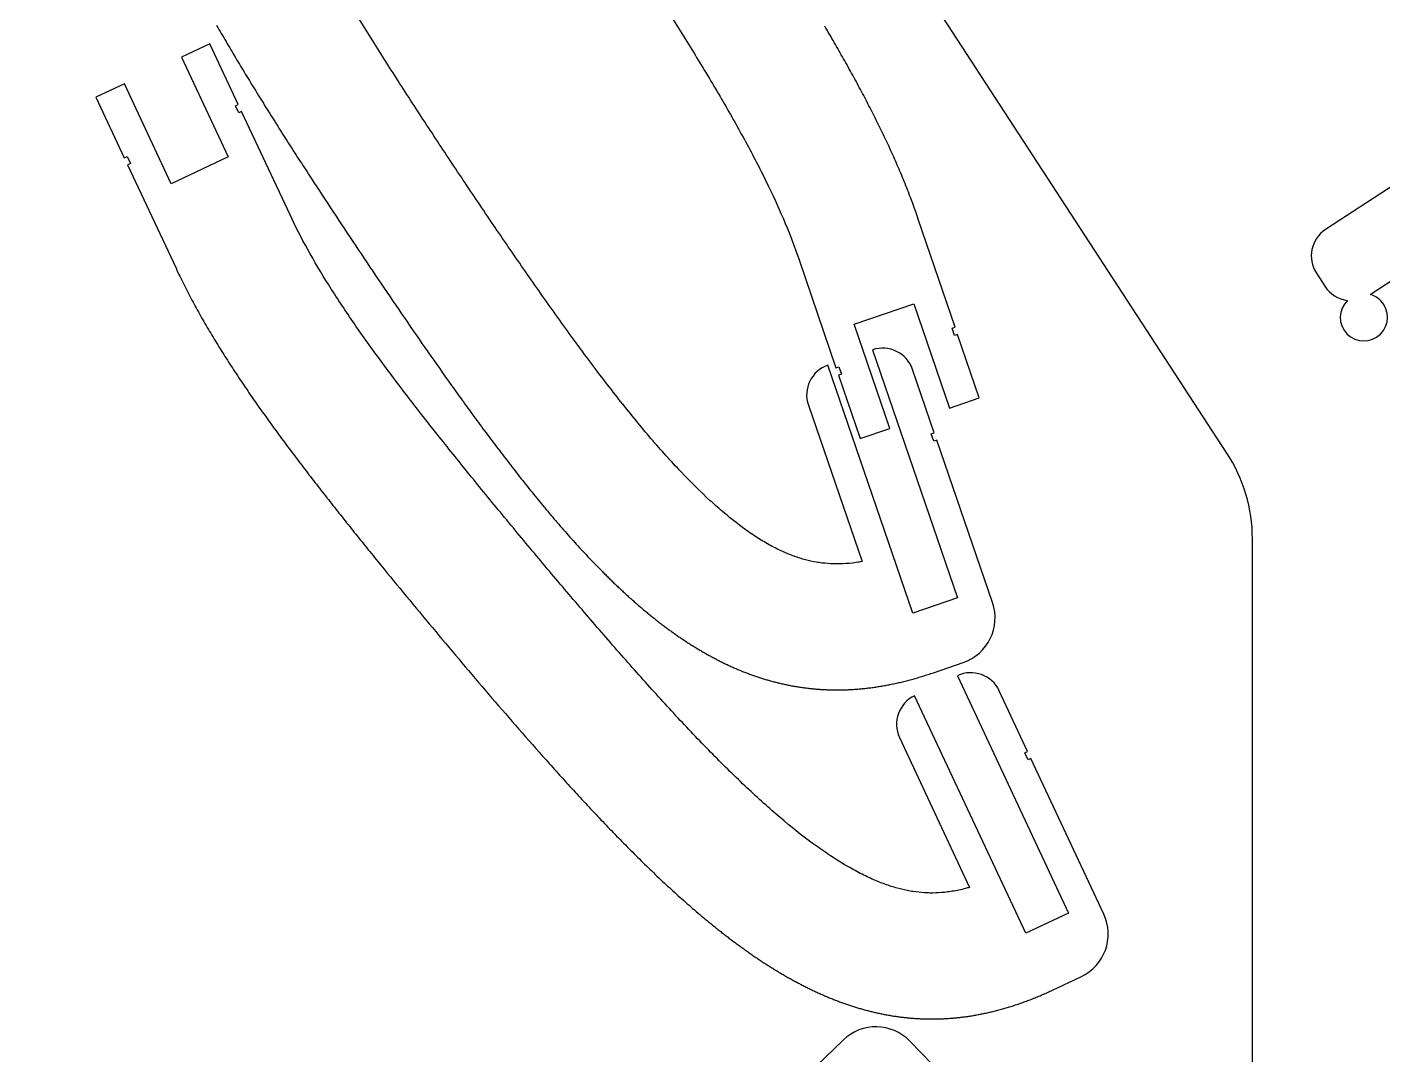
# Model space of a CAD drawing. Header units: millimetres. Extents: x 49 to 295, y -202 to 99.
# Drawn here: x 49 to 135.2, y -60.1 to 5.2 of the extents above; entities that cross this region are included whole.
import ezdxf

# ---------------------------------------------------------------- set-up
doc = ezdxf.new("R2010")
doc.units = ezdxf.units.MM
doc.header["$MEASUREMENT"] = 0
doc.layers.add('Layer 1', color=7, linetype='Continuous', lineweight=0)

msp = doc.modelspace()

# ---------------------------------------------------------------- linework, layer by layer
at = {"layer": 'Layer 1', "color": 18, "lineweight": 25, "true_color": 0x000000}
for points in [[(61.064, 5.339), (61.138, 5.209), (61.213, 5.08), (61.287, 4.95), (61.362, 4.82), (61.437, 4.69), (61.513, 4.561), (61.588, 4.431), (61.664, 4.301), (61.74, 4.171), (61.817, 4.041), (61.893, 3.911), (61.97, 3.781), (62.047, 3.651), (62.124, 3.521), (62.201, 3.391), (62.279, 3.261), (62.356, 3.131), (62.434, 3), (62.513, 2.87), (62.591, 2.74), (62.67, 2.609), (62.748, 2.479), (62.827, 2.348), (62.907, 2.218), (62.986, 2.087), (63.065, 1.957), (63.145, 1.826), (63.225, 1.695), (63.305, 1.564), (63.386, 1.434), (63.466, 1.303), (63.547, 1.172), (63.627, 1.041), (63.709, 0.91), (63.79, 0.779), (63.871, 0.648), (63.953, 0.516), (64.034, 0.385), (64.116, 0.254), (64.198, 0.122), (64.28, -0.009), (64.363, -0.141), (64.445, -0.272), (64.528, -0.404), (64.611, -0.535), (64.694, -0.667), (64.777, -0.799), (64.86, -0.931), (64.944, -1.063), (65.027, -1.195), (65.111, -1.327), (65.195, -1.459), (65.279, -1.591), (65.363, -1.723), (65.447, -1.855), (65.532, -1.988), (65.616, -2.12), (65.701, -2.252), (65.786, -2.385), (65.871, -2.517), (65.956, -2.65), (66.041, -2.783), (66.127, -2.915), (66.212, -3.048), (66.298, -3.181), (66.383, -3.314), (66.469, -3.447), (66.555, -3.58), (66.641, -3.713), (66.728, -3.846), (66.814, -3.979), (66.901, -4.112), (67.074, -4.379), (67.248, -4.646), (67.422, -4.912), (67.596, -5.18), (67.771, -5.447), (67.947, -5.715), (68.123, -5.982), (68.299, -6.25), (68.476, -6.518), (68.653, -6.787), (68.83, -7.055), (69.008, -7.324), (69.186, -7.593), (69.365, -7.861), (69.544, -8.13), (69.723, -8.399), (69.902, -8.669), (70.082, -8.938), (70.262, -9.207), (70.443, -9.477), (70.624, -9.746), (70.805, -10.016), (70.986, -10.286), (71.168, -10.555), (71.35, -10.825), (71.532, -11.095), (71.715, -11.365), (71.898, -11.634), (72.081, -11.904), (72.265, -12.174), (72.448, -12.443), (72.632, -12.713), (72.817, -12.982), (73.001, -13.251), (73.186, -13.52), (73.371, -13.789), (73.557, -14.058), (73.742, -14.327), (73.928, -14.595), (74.114, -14.864), (74.301, -15.132), (74.487, -15.399), (74.674, -15.667), (74.862, -15.934), (75.049, -16.201), (75.237, -16.468), (75.425, -16.734), (75.613, -17), (75.802, -17.265), (75.99, -17.53), (76.085, -17.663), (76.18, -17.795), (76.274, -17.927), (76.369, -18.059), (76.464, -18.191), (76.559, -18.323), (76.653, -18.455), (76.748, -18.586), (76.844, -18.718), (76.939, -18.849), (77.034, -18.98), (77.129, -19.111), (77.225, -19.242), (77.32, -19.373), (77.416, -19.503), (77.511, -19.634), (77.607, -19.764), (77.702, -19.894), (77.798, -20.024), (77.894, -20.154), (77.99, -20.283), (78.086, -20.413), (78.182, -20.542), (78.278, -20.671), (78.375, -20.8), (78.471, -20.929), (78.568, -21.057), (78.664, -21.186), (78.761, -21.314), (78.857, -21.442), (78.954, -21.569), (79.051, -21.697), (79.148, -21.824), (79.245, -21.951), (79.342, -22.078), (79.439, -22.205), (79.537, -22.331), (79.634, -22.458), (79.731, -22.584), (79.829, -22.709), (79.927, -22.835), (80.024, -22.96), (80.122, -23.085), (80.22, -23.21), (80.318, -23.335), (80.416, -23.459), (80.515, -23.583), (80.613, -23.707), (80.711, -23.83), (80.81, -23.953), (80.908, -24.076), (81.007, -24.199), (81.106, -24.321), (81.205, -24.444), (81.304, -24.565), (81.403, -24.687), (81.502, -24.808), (81.602, -24.929), (81.701, -25.05), (81.801, -25.17), (81.901, -25.29), (82, -25.409), (82.1, -25.529), (82.2, -25.648), (82.301, -25.766), (82.401, -25.885), (82.501, -26.003), (82.602, -26.12), (82.702, -26.238), (82.803, -26.355), (82.904, -26.471), (83.005, -26.587), (83.106, -26.703), (83.208, -26.819), (83.309, -26.934), (83.411, -27.049), (83.512, -27.163), (83.614, -27.277), (83.716, -27.39), (83.818, -27.504), (83.92, -27.616), (84.023, -27.729), (84.125, -27.841), (84.228, -27.952), (84.331, -28.063), (84.434, -28.174), (84.537, -28.284), (84.64, -28.394), (84.744, -28.503), (84.847, -28.612), (84.951, -28.721), (85.055, -28.829), (85.159, -28.936), (85.263, -29.043), (85.367, -29.15), (85.472, -29.256), (85.577, -29.361), (85.629, -29.414), (85.682, -29.467), (85.734, -29.519), (85.787, -29.571), (85.839, -29.623), (85.892, -29.675), (85.944, -29.727), (85.997, -29.779), (86.05, -29.831), (86.103, -29.882), (86.156, -29.934), (86.208, -29.985), (86.261, -30.036), (86.314, -30.087), (86.367, -30.138), (86.42, -30.189), (86.474, -30.239), (86.527, -30.29), (86.58, -30.34), (86.633, -30.39), (86.687, -30.44), (86.74, -30.49), (86.793, -30.54), (86.847, -30.59), (86.9, -30.639), (86.954, -30.689), (87.007, -30.738), (87.061, -30.787), (87.115, -30.836), (87.168, -30.885), (87.222, -30.934), (87.276, -30.982), (87.33, -31.03), (87.384, -31.079), (87.438, -31.127), (87.492, -31.175), (87.546, -31.223), (87.6, -31.27), (87.654, -31.318), (87.708, -31.365), (87.763, -31.413), (87.817, -31.46), (87.871, -31.507), (87.926, -31.553), (87.98, -31.6), (88.035, -31.647), (88.09, -31.693), (88.144, -31.739), (88.199, -31.785), (88.254, -31.831), (88.308, -31.877), (88.363, -31.922), (88.418, -31.968), (88.473, -32.013), (88.528, -32.058), (88.583, -32.103), (88.639, -32.148), (88.694, -32.192), (88.749, -32.237), (88.804, -32.281), (88.86, -32.325), (88.915, -32.369), (88.971, -32.413), (89.026, -32.457), (89.082, -32.5), (89.137, -32.544), (89.193, -32.587), (89.249, -32.63), (89.305, -32.673), (89.361, -32.715), (89.417, -32.758), (89.473, -32.8), (89.529, -32.842), (89.585, -32.884), (89.641, -32.926), (89.697, -32.968), (89.754, -33.009), (89.81, -33.05), (89.866, -33.092), (89.923, -33.132), (89.979, -33.173), (90.036, -33.214), (90.093, -33.254), (90.15, -33.294), (90.206, -33.335), (90.263, -33.374), (90.32, -33.414), (90.377, -33.454), (90.434, -33.493), (90.492, -33.532), (90.549, -33.571), (90.606, -33.61), (90.663, -33.648), (90.721, -33.687), (90.778, -33.725), (90.836, -33.763), (90.893, -33.801), (90.951, -33.838), (91.009, -33.876), (91.067, -33.913), (91.125, -33.95), (91.182, -33.987), (91.241, -34.024), (91.299, -34.06), (91.357, -34.097), (91.415, -34.133), (91.473, -34.169), (91.532, -34.204), (91.59, -34.24), (91.649, -34.275), (91.707, -34.31), (91.766, -34.345), (91.825, -34.38), (91.883, -34.415), (91.942, -34.449), (92.001, -34.483), (92.06, -34.517), (92.119, -34.551), (92.179, -34.584), (92.238, -34.617), (92.297, -34.65), (92.357, -34.683), (92.416, -34.716), (92.476, -34.748), (92.535, -34.781), (92.595, -34.813), (92.655, -34.845), (92.715, -34.876), (92.775, -34.908), (92.835, -34.939), (92.895, -34.97), (92.955, -35), (93.015, -35.031), (93.076, -35.061), (93.136, -35.091), (93.197, -35.121), (93.257, -35.151), (93.318, -35.18), (93.378, -35.21), (93.439, -35.239), (93.5, -35.267), (93.561, -35.296), (93.622, -35.324), (93.683, -35.352), (93.745, -35.38), (93.806, -35.408), (93.867, -35.435), (93.929, -35.462), (93.991, -35.489), (94.052, -35.516), (94.114, -35.543), (94.176, -35.569), (94.238, -35.595), (94.3, -35.621), (94.362, -35.646), (94.424, -35.672), (94.486, -35.697), (94.549, -35.721), (94.611, -35.746), (94.674, -35.77), (94.736, -35.795), (94.799, -35.818), (94.862, -35.842), (94.925, -35.865), (94.988, -35.889), (95.051, -35.912), (95.114, -35.934), (95.177, -35.957), (95.241, -35.979), (95.304, -36.001), (95.368, -36.022), (95.431, -36.044), (95.495, -36.065), (95.559, -36.086), (95.623, -36.107), (95.687, -36.127), (95.751, -36.147), (95.815, -36.167), (95.879, -36.187), (95.944, -36.206), (96.008, -36.225), (96.073, -36.244), (96.138, -36.263), (96.202, -36.281), (96.267, -36.299), (96.332, -36.317), (96.397, -36.335), (96.462, -36.352), (96.528, -36.369), (96.593, -36.386), (96.659, -36.402), (96.724, -36.418), (96.79, -36.434), (96.856, -36.45), (96.922, -36.466), (96.988, -36.481), (97.054, -36.496), (97.12, -36.51), (97.186, -36.525), (97.253, -36.539), (97.319, -36.552), (97.386, -36.566), (97.453, -36.579), (97.519, -36.592), (97.586, -36.605), (97.653, -36.617), (97.721, -36.629), (97.788, -36.641), (97.855, -36.653), (97.923, -36.664), (97.99, -36.675), (98.058, -36.686), (98.126, -36.696), (98.194, -36.706), (98.262, -36.716), (98.33, -36.726), (98.398, -36.735), (98.467, -36.744), (98.535, -36.752), (98.604, -36.761), (98.672, -36.769), (98.741, -36.777), (98.81, -36.784), (98.879, -36.791), (98.948, -36.798), (99.018, -36.805), (99.087, -36.811), (99.157, -36.817), (99.226, -36.823), (99.296, -36.828), (99.366, -36.833), (99.436, -36.838), (99.506, -36.843), (99.576, -36.847), (99.647, -36.851), (99.717, -36.854), (99.788, -36.857), (99.858, -36.86), (99.929, -36.863), (100, -36.865), (100.071, -36.867), (100.142, -36.869), (100.214, -36.87), (100.285, -36.871), (100.357, -36.872), (100.428, -36.872), (100.5, -36.873), (100.572, -36.872), (100.644, -36.872), (100.717, -36.871), (100.789, -36.87), (100.861, -36.868), (100.934, -36.866), (101.007, -36.864), (101.079, -36.862), (101.152, -36.859), (101.225, -36.856), (101.299, -36.852), (101.372, -36.848), (101.446, -36.844), (101.519, -36.84), (101.593, -36.835), (101.667, -36.83), (101.741, -36.824), (101.815, -36.818), (101.889, -36.812), (101.964, -36.806), (102.038, -36.799), (102.113, -36.792), (102.188, -36.784), (102.263, -36.776), (102.338, -36.768), (102.413, -36.759), (102.488, -36.751), (102.564, -36.741), (102.64, -36.732), (102.715, -36.722), (102.791, -36.711), (102.867, -36.701), (102.944, -36.69), (103.02, -36.678), (103.096, -36.667), (103.173, -36.654), (103.25, -36.642), (103.327, -36.629), (103.404, -36.616), (103.481, -36.603), (103.558, -36.589), (103.636, -36.574), (103.714, -36.56), (103.791, -36.545), (103.869, -36.53), (103.947, -36.514), (104.026, -36.498), (104.104, -36.481), (104.182, -36.465), (104.261, -36.447), (104.34, -36.43), (104.419, -36.412), (104.498, -36.394), (104.577, -36.375), (104.657, -36.356), (104.736, -36.337), (104.816, -36.317), (104.896, -36.297), (104.976, -36.276), (105.056, -36.255), (105.137, -36.234), (105.217, -36.212), (105.298, -36.19), (105.379, -36.168), (105.459, -36.145), (105.541, -36.121), (105.622, -36.098), (105.703, -36.074), (105.785, -36.049), (105.867, -36.025), (105.949, -35.999), (106.031, -35.974), (106.113, -35.948), (106.195, -35.921), (106.278, -35.895), (106.361, -35.867), (106.444, -35.84), (106.527, -35.812), (106.61, -35.783)], [(105.651, -6.969), (105.605, -6.835), (105.559, -6.702), (105.512, -6.569), (105.465, -6.436), (105.418, -6.303), (105.37, -6.171), (105.321, -6.038), (105.272, -5.906), (105.223, -5.773), (105.173, -5.641), (105.123, -5.509), (105.072, -5.377), (105.021, -5.245), (104.969, -5.114), (104.917, -4.982), (104.865, -4.85), (104.812, -4.719), (104.758, -4.587), (104.705, -4.456), (104.65, -4.325), (104.596, -4.194), (104.541, -4.063), (104.486, -3.932), (104.43, -3.801), (104.374, -3.67), (104.317, -3.54), (104.26, -3.409), (104.203, -3.278), (104.145, -3.148), (104.087, -3.017), (104.028, -2.887), (103.97, -2.757), (103.91, -2.626), (103.851, -2.496), (103.791, -2.366), (103.73, -2.236), (103.67, -2.106), (103.609, -1.976), (103.547, -1.846), (103.485, -1.716), (103.423, -1.586), (103.361, -1.456), (103.298, -1.326), (103.235, -1.197), (103.171, -1.067), (103.107, -0.937), (103.043, -0.807), (102.979, -0.678), (102.914, -0.548), (102.849, -0.418), (102.783, -0.289), (102.718, -0.159), (102.651, -0.03), (102.585, 0.1), (102.518, 0.229), (102.451, 0.359), (102.384, 0.488), (102.316, 0.618), (102.248, 0.748), (102.18, 0.877), (102.112, 1.007), (102.043, 1.136), (101.974, 1.266), (101.904, 1.395), (101.835, 1.525), (101.765, 1.654), (101.694, 1.784), (101.624, 1.913), (101.553, 2.043), (101.482, 2.172), (101.411, 2.302), (101.339, 2.432), (101.267, 2.561), (101.195, 2.691), (101.123, 2.821), (101.05, 2.95), (100.977, 3.08), (100.904, 3.21), (100.831, 3.339), (100.757, 3.469), (100.683, 3.599), (100.609, 3.729), (100.535, 3.859), (100.46, 3.989), (100.385, 4.118), (100.31, 4.248), (100.235, 4.378), (100.159, 4.508), (100.084, 4.639), (100.008, 4.769), (99.932, 4.899), (99.855, 5.029), (99.779, 5.159), (99.702, 5.289)], [(65.728, -6.705), (62.654, -0.139), (62.473, -0.224), (62.261, 0.229), (62.442, 0.314), (60.64, 4.163), (58.829, 3.315), (61.797, -3.025), (58.174, -4.721), (55.206, 1.619), (53.395, 0.771), (55.197, -3.078), (55.378, -2.993), (55.59, -3.446), (55.409, -3.531), (58.483, -10.097)], [(98.078, -9.548), (100.416, -16.411), (100.605, -16.347), (100.766, -16.82), (100.577, -16.884), (101.947, -20.907), (103.84, -20.263), (101.583, -13.636), (105.37, -12.347), (107.627, -18.973), (109.52, -18.328), (108.149, -14.305), (107.96, -14.369), (107.799, -13.896), (107.988, -13.832), (105.651, -6.969)], [(58.483, -10.097), (58.543, -10.224), (58.603, -10.352), (58.664, -10.479), (58.725, -10.606), (58.787, -10.733), (58.849, -10.859), (58.912, -10.986), (58.975, -11.112), (59.039, -11.238), (59.103, -11.364), (59.167, -11.49), (59.232, -11.616), (59.297, -11.741), (59.363, -11.867), (59.429, -11.992), (59.496, -12.117), (59.563, -12.242), (59.63, -12.366), (59.698, -12.491), (59.766, -12.616), (59.835, -12.74), (59.903, -12.864), (59.973, -12.988), (60.043, -13.112), (60.113, -13.236), (60.183, -13.36), (60.254, -13.483), (60.325, -13.607), (60.397, -13.73), (60.469, -13.854), (60.542, -13.977), (60.614, -14.1), (60.687, -14.223), (60.761, -14.346), (60.835, -14.469), (60.909, -14.591), (60.984, -14.714), (61.059, -14.837), (61.134, -14.959), (61.209, -15.082), (61.285, -15.204), (61.362, -15.326), (61.438, -15.448), (61.515, -15.57), (61.593, -15.692), (61.67, -15.814), (61.748, -15.936), (61.826, -16.058), (61.905, -16.18), (61.984, -16.302), (62.063, -16.423), (62.143, -16.545), (62.223, -16.666), (62.303, -16.788), (62.383, -16.909), (62.464, -17.031), (62.545, -17.152), (62.627, -17.274), (62.708, -17.395), (62.79, -17.516), (62.873, -17.637), (62.955, -17.759), (63.038, -17.88), (63.121, -18.001), (63.205, -18.122), (63.288, -18.243), (63.372, -18.364), (63.457, -18.485), (63.541, -18.606), (63.626, -18.727), (63.711, -18.848), (63.796, -18.969), (63.882, -19.09), (63.968, -19.211), (64.054, -19.332), (64.14, -19.453), (64.227, -19.574), (64.314, -19.695), (64.401, -19.816), (64.488, -19.937), (64.576, -20.058), (64.664, -20.179), (64.752, -20.3), (64.84, -20.421), (64.929, -20.542), (65.018, -20.663), (65.107, -20.784), (65.196, -20.905), (65.285, -21.026), (65.375, -21.147), (65.465, -21.268), (65.555, -21.389), (65.646, -21.51), (65.736, -21.631), (65.827, -21.752), (65.918, -21.873), (66.01, -21.994), (66.101, -22.116), (66.193, -22.237), (66.285, -22.358), (66.377, -22.479), (66.469, -22.6), (66.561, -22.722), (66.654, -22.843), (66.747, -22.964), (66.84, -23.086), (66.933, -23.207), (67.027, -23.328), (67.121, -23.45), (67.214, -23.571), (67.308, -23.693), (67.403, -23.814), (67.497, -23.936), (67.592, -24.058), (67.686, -24.179), (67.781, -24.301), (67.877, -24.423), (67.972, -24.545), (68.067, -24.666), (68.163, -24.788), (68.259, -24.91), (68.355, -25.032), (68.451, -25.154), (68.547, -25.276), (68.644, -25.398), (68.74, -25.52), (68.837, -25.642), (68.934, -25.764), (69.031, -25.886), (69.128, -26.009), (69.226, -26.131), (69.323, -26.253), (69.421, -26.376), (69.519, -26.498), (69.617, -26.621), (69.715, -26.743), (69.813, -26.866), (69.911, -26.988), (70.01, -27.111), (70.109, -27.233), (70.207, -27.356), (70.306, -27.479), (70.406, -27.602), (70.505, -27.725), (70.604, -27.847), (70.704, -27.97), (70.803, -28.093), (70.903, -28.216), (71.003, -28.339), (71.103, -28.463), (71.203, -28.586), (71.303, -28.709), (71.504, -28.955), (71.705, -29.202), (71.907, -29.449), (72.109, -29.696), (72.312, -29.943), (72.515, -30.19), (72.719, -30.437), (72.923, -30.685), (73.127, -30.933), (73.332, -31.18), (73.537, -31.428), (73.743, -31.676), (73.948, -31.924), (74.155, -32.173), (74.361, -32.421), (74.568, -32.669), (74.776, -32.918), (74.983, -33.166), (75.191, -33.415), (75.4, -33.663), (75.608, -33.912), (75.817, -34.161), (76.027, -34.409), (76.236, -34.658), (76.446, -34.907), (76.656, -35.155), (76.867, -35.404), (77.078, -35.652), (77.289, -35.901), (77.5, -36.149), (77.711, -36.398), (77.923, -36.646), (78.135, -36.894), (78.348, -37.142), (78.56, -37.39), (78.773, -37.637), (78.986, -37.885), (79.2, -38.132), (79.413, -38.379), (79.627, -38.626), (79.841, -38.872), (80.055, -39.119), (80.27, -39.364), (80.485, -39.61), (80.7, -39.855), (80.915, -40.1), (81.13, -40.345), (81.346, -40.589), (81.562, -40.833), (81.778, -41.076), (81.886, -41.198), (81.994, -41.319), (82.103, -41.44), (82.211, -41.562), (82.319, -41.683), (82.428, -41.803), (82.536, -41.924), (82.645, -42.045), (82.753, -42.165), (82.862, -42.286), (82.971, -42.406), (83.079, -42.526), (83.188, -42.646), (83.297, -42.766), (83.406, -42.885), (83.515, -43.005), (83.624, -43.124), (83.733, -43.243), (83.842, -43.362), (83.952, -43.481), (84.061, -43.599), (84.17, -43.718), (84.28, -43.836), (84.389, -43.954), (84.499, -44.072), (84.608, -44.189), (84.718, -44.307), (84.828, -44.424), (84.937, -44.541), (85.047, -44.658), (85.157, -44.775), (85.267, -44.891), (85.377, -45.007), (85.487, -45.123), (85.597, -45.239), (85.708, -45.355), (85.818, -45.47), (85.928, -45.585), (86.039, -45.7), (86.149, -45.814), (86.26, -45.929), (86.37, -46.043), (86.481, -46.157), (86.592, -46.27), (86.702, -46.384), (86.813, -46.497), (86.924, -46.61), (87.035, -46.722), (87.146, -46.834), (87.258, -46.946), (87.369, -47.058), (87.48, -47.169), (87.591, -47.28), (87.703, -47.391), (87.814, -47.502), (87.926, -47.612), (88.038, -47.722), (88.149, -47.831), (88.261, -47.941), (88.373, -48.05), (88.485, -48.158), (88.597, -48.266), (88.709, -48.374), (88.822, -48.482), (88.934, -48.589), (89.046, -48.696), (89.159, -48.803), (89.271, -48.909), (89.384, -49.015), (89.497, -49.12), (89.609, -49.225), (89.722, -49.33), (89.835, -49.434), (89.948, -49.538), (90.062, -49.642), (90.175, -49.745), (90.288, -49.848), (90.402, -49.95), (90.515, -50.052), (90.629, -50.154), (90.743, -50.255), (90.856, -50.356), (90.97, -50.456), (91.084, -50.556), (91.198, -50.655), (91.313, -50.754), (91.427, -50.853), (91.541, -50.951), (91.656, -51.049), (91.771, -51.146), (91.885, -51.242), (92, -51.339), (92.115, -51.434), (92.23, -51.53), (92.345, -51.625), (92.461, -51.719), (92.576, -51.813), (92.634, -51.859), (92.692, -51.906), (92.75, -51.952), (92.807, -51.999), (92.865, -52.045), (92.923, -52.091), (92.981, -52.137), (93.039, -52.183), (93.097, -52.229), (93.155, -52.274), (93.213, -52.32), (93.271, -52.365), (93.329, -52.41), (93.387, -52.455), (93.446, -52.5), (93.504, -52.545), (93.562, -52.589), (93.62, -52.634), (93.679, -52.678), (93.737, -52.722), (93.795, -52.766), (93.854, -52.81), (93.912, -52.854), (93.97, -52.898), (94.029, -52.941), (94.087, -52.985), (94.146, -53.028), (94.205, -53.071), (94.263, -53.114), (94.322, -53.157), (94.381, -53.199), (94.439, -53.242), (94.498, -53.284), (94.557, -53.326), (94.616, -53.369), (94.675, -53.41), (94.733, -53.452), (94.792, -53.494), (94.851, -53.535), (94.91, -53.577), (94.969, -53.618), (95.028, -53.659), (95.088, -53.7), (95.147, -53.74), (95.206, -53.781), (95.265, -53.821), (95.324, -53.862), (95.384, -53.902), (95.443, -53.942), (95.502, -53.981), (95.562, -54.021), (95.621, -54.06), (95.681, -54.1), (95.74, -54.139), (95.8, -54.178), (95.859, -54.216), (95.919, -54.255), (95.979, -54.294), (96.038, -54.332), (96.098, -54.37), (96.158, -54.408), (96.218, -54.446), (96.277, -54.483), (96.337, -54.521), (96.397, -54.558), (96.457, -54.595), (96.517, -54.632), (96.577, -54.669), (96.637, -54.706), (96.698, -54.742), (96.758, -54.778), (96.818, -54.814), (96.878, -54.85), (96.939, -54.886), (96.999, -54.921), (97.059, -54.957), (97.12, -54.992), (97.18, -55.027), (97.241, -55.062), (97.301, -55.096), (97.362, -55.131), (97.423, -55.165), (97.483, -55.199), (97.544, -55.233), (97.605, -55.267), (97.666, -55.301), (97.727, -55.334), (97.787, -55.367), (97.848, -55.4), (97.909, -55.433), (97.971, -55.465), (98.032, -55.498), (98.093, -55.53), (98.154, -55.562), (98.215, -55.594), (98.276, -55.626), (98.338, -55.657), (98.399, -55.688), (98.461, -55.719), (98.522, -55.75), (98.584, -55.781), (98.645, -55.811), (98.707, -55.842), (98.769, -55.872), (98.83, -55.902), (98.892, -55.931), (98.954, -55.961), (99.016, -55.99), (99.078, -56.019), (99.14, -56.048), (99.202, -56.076), (99.264, -56.105), (99.326, -56.133), (99.388, -56.161), (99.45, -56.189), (99.512, -56.217), (99.575, -56.244), (99.637, -56.271), (99.7, -56.298), (99.762, -56.325), (99.825, -56.351), (99.887, -56.378), (99.95, -56.404), (100.013, -56.43), (100.075, -56.455), (100.138, -56.481), (100.201, -56.506), (100.264, -56.531), (100.327, -56.556), (100.39, -56.58), (100.453, -56.605), (100.516, -56.629), (100.579, -56.653), (100.642, -56.677), (100.706, -56.7), (100.769, -56.723), (100.833, -56.746), (100.896, -56.769), (100.96, -56.792), (101.023, -56.814), (101.087, -56.836), (101.15, -56.858), (101.214, -56.879), (101.278, -56.901), (101.342, -56.922), (101.406, -56.943), (101.47, -56.964), (101.534, -56.984), (101.598, -57.004), (101.662, -57.024), (101.726, -57.044), (101.791, -57.063), (101.855, -57.083), (101.919, -57.102), (101.984, -57.12), (102.048, -57.139), (102.113, -57.157), (102.178, -57.175), (102.242, -57.193), (102.307, -57.21), (102.372, -57.228), (102.437, -57.245), (102.502, -57.262), (102.567, -57.278), (102.632, -57.294), (102.697, -57.31), (102.763, -57.326), (102.828, -57.342), (102.893, -57.357), (102.959, -57.372), (103.024, -57.387), (103.09, -57.401), (103.155, -57.415), (103.221, -57.429), (103.287, -57.443), (103.353, -57.456), (103.419, -57.47), (103.485, -57.483), (103.551, -57.495), (103.617, -57.508), (103.683, -57.52), (103.749, -57.532), (103.815, -57.543), (103.882, -57.554), (103.948, -57.565), (104.015, -57.576), (104.081, -57.587), (104.148, -57.597), (104.215, -57.607), (104.282, -57.617), (104.349, -57.626), (104.415, -57.635), (104.482, -57.644), (104.55, -57.653), (104.617, -57.661), (104.684, -57.669), (104.751, -57.677), (104.819, -57.684), (104.886, -57.691), (104.954, -57.698), (105.021, -57.705), (105.089, -57.711), (105.157, -57.717), (105.225, -57.723), (105.293, -57.728), (105.361, -57.733), (105.429, -57.738), (105.497, -57.743), (105.565, -57.747), (105.633, -57.751), (105.702, -57.755), (105.77, -57.758), (105.839, -57.761), (105.907, -57.764), (105.976, -57.766), (106.045, -57.768), (106.114, -57.77), (106.183, -57.772), (106.252, -57.773), (106.321, -57.774), (106.39, -57.775), (106.459, -57.775), (106.529, -57.775), (106.598, -57.775), (106.668, -57.775), (106.737, -57.774), (106.807, -57.772), (106.877, -57.771), (106.946, -57.769), (107.016, -57.767), (107.086, -57.765), (107.156, -57.762), (107.227, -57.759), (107.297, -57.755), (107.367, -57.752), (107.438, -57.748), (107.508, -57.743), (107.579, -57.739), (107.65, -57.734), (107.72, -57.728), (107.791, -57.723), (107.862, -57.717), (107.933, -57.711), (108.004, -57.704), (108.076, -57.697), (108.147, -57.69), (108.218, -57.682), (108.29, -57.674), (108.362, -57.666), (108.433, -57.657), (108.505, -57.648), (108.577, -57.639), (108.649, -57.63), (108.721, -57.62), (108.793, -57.609), (108.865, -57.599), (108.938, -57.588), (109.01, -57.576), (109.083, -57.565), (109.155, -57.553), (109.228, -57.54), (109.301, -57.528), (109.374, -57.515), (109.447, -57.501), (109.52, -57.487), (109.593, -57.473), (109.666, -57.459), (109.74, -57.444), (109.813, -57.429), (109.887, -57.413), (109.96, -57.398), (110.034, -57.381), (110.108, -57.365), (110.182, -57.348), (110.256, -57.331), (110.33, -57.313), (110.405, -57.295), (110.479, -57.277), (110.554, -57.258), (110.628, -57.239), (110.703, -57.219), (110.778, -57.199), (110.853, -57.179), (110.928, -57.159), (111.003, -57.138), (111.078, -57.116), (111.153, -57.095), (111.229, -57.072), (111.304, -57.05), (111.38, -57.027), (111.455, -57.004), (111.531, -56.98), (111.607, -56.956), (111.683, -56.932), (111.759, -56.907), (111.836, -56.882), (111.912, -56.857), (111.989, -56.831), (112.065, -56.805), (112.142, -56.778), (112.219, -56.751), (112.296, -56.723), (112.373, -56.696), (112.45, -56.667), (112.527, -56.639), (112.605, -56.61), (112.682, -56.58), (112.76, -56.55), (112.837, -56.52), (112.915, -56.49), (112.993, -56.459), (113.071, -56.427), (113.149, -56.395), (113.228, -56.363), (113.306, -56.331), (113.385, -56.298), (113.463, -56.264), (113.542, -56.23), (113.621, -56.196), (113.7, -56.162), (113.779, -56.126), (113.858, -56.091), (113.937, -56.055), (114.017, -56.019), (114.096, -55.982), (114.176, -55.945)]]:
    msp.add_lwpolyline(points, dxfattribs=at)
for points, knots in [([(224.59, 30.939), (224.59, 30.939), (210.181, 8.818), (210.181, 8.818), (209.258, 7.401), (207.682, 6.547), (205.991, 6.547), (205.991, 6.547), (138.128, 6.547), (138.128, 6.547), (136.438, 6.547), (134.862, 7.401), (133.939, 8.818), (133.939, 8.818), (119.529, 30.939), (119.529, 30.939), (119.529, 30.939), (93.937, 73.694), (93.937, 73.694), (91.819, 77.232), (92.09, 81.708), (94.62, 84.964), (97.33, 88.454), (96.698, 93.479), (93.209, 96.19), (90.516, 98.281), (86.792, 98.436), (83.935, 96.575), (83.935, 96.575), (81.708, 95.124), (81.708, 95.124), (80.632, 94.423), (79.432, 93.936), (78.172, 93.69), (74.29, 96.187), (69.597, 97.097), (65.063, 96.232), (65.063, 96.232), (61.711, 94.049), (61.711, 94.049), (59.088, 90.251), (58.024, 85.591), (58.739, 81.031), (58.004, 79.978), (57.073, 79.077), (55.997, 78.376), (55.997, 78.376), (53.77, 76.925), (53.77, 76.925), (50.068, 74.514), (49.022, 69.558), (51.434, 65.856), (53.295, 62.998), (56.763, 61.635), (60.072, 62.46), (64.073, 63.457), (68.276, 61.896), (70.656, 58.529), (70.656, 58.529), (99.42, 17.839), (99.42, 17.839), (99.42, 17.839), (125.262, -21.833), (125.262, -21.833), (126.32, -23.457), (126.883, -25.353), (126.883, -27.291), (126.883, -27.291), (126.883, -75.615), (126.883, -75.615), (126.883, -77.553), (126.32, -79.449), (125.262, -81.073), (125.262, -81.073), (99.42, -120.746), (99.42, -120.746), (99.42, -120.746), (70.656, -161.435), (70.656, -161.435), (68.276, -164.803), (64.073, -166.363), (60.072, -165.366), (55.785, -164.298), (51.443, -166.907), (50.374, -171.194), (49.55, -174.503), (50.913, -177.971), (53.77, -179.832), (53.77, -179.832), (55.997, -181.282), (55.997, -181.282), (57.073, -181.983), (58.004, -182.885), (58.739, -183.937), (58.024, -188.497), (59.088, -193.158), (61.711, -196.956), (61.711, -196.956), (65.063, -199.139), (65.063, -199.139), (69.597, -200.003), (74.29, -199.093), (78.172, -196.596), (79.432, -196.843), (80.632, -197.33), (81.708, -198.031), (81.708, -198.031), (83.935, -199.481), (83.935, -199.481), (87.637, -201.893), (92.593, -200.846), (95.005, -197.144), (96.866, -194.287), (96.711, -190.564), (94.62, -187.871), (92.09, -184.614), (91.819, -180.139), (93.937, -176.601), (93.937, -176.601), (119.529, -133.845), (119.529, -133.845), (119.529, -133.845), (133.939, -111.724), (133.939, -111.724), (134.862, -110.308), (136.438, -109.453), (138.128, -109.453), (138.128, -109.453), (205.991, -109.453), (205.991, -109.453), (207.682, -109.453), (209.258, -110.308), (210.181, -111.724), (210.181, -111.724), (224.59, -133.845), (224.59, -133.845), (224.59, -133.845), (250.182, -176.601), (250.182, -176.601), (252.3, -180.139), (252.029, -184.614), (249.5, -187.871), (246.79, -191.36), (247.421, -196.386), (250.911, -199.096), (253.604, -201.188), (257.327, -201.342), (260.184, -199.481), (260.184, -199.481), (262.411, -198.031), (262.411, -198.031), (263.487, -197.33), (264.688, -196.843), (265.948, -196.596), (269.83, -199.093), (274.523, -200.003), (279.057, -199.139), (279.057, -199.139), (282.408, -196.956), (282.408, -196.956), (285.032, -193.158), (286.096, -188.497), (285.381, -183.937), (286.116, -182.885), (287.047, -181.983), (288.122, -181.282), (288.122, -181.282), (290.349, -179.832), (290.349, -179.832), (294.051, -177.42), (295.097, -172.464), (292.686, -168.762), (290.825, -165.905), (287.357, -164.541), (284.048, -165.366), (280.047, -166.363), (275.844, -164.803), (273.464, -161.435), (273.464, -161.435), (244.7, -120.746), (244.7, -120.746), (244.7, -120.746), (225.621, -91.457), (225.621, -91.457), (225.621, -91.457), (256.689, -71.22), (256.689, -71.22), (256.689, -71.22), (256.689, -32.229), (256.689, -32.229), (256.689, -31.891), (256.518, -31.576), (256.235, -31.391), (256.235, -31.391), (226.459, -11.995), (226.459, -11.995), (225.996, -11.694), (225.866, -11.074), (226.167, -10.612), (226.167, -10.612), (244.7, 17.839), (244.7, 17.839), (244.7, 17.839), (273.464, 58.529), (273.464, 58.529), (275.844, 61.896), (280.047, 63.457), (284.048, 62.46), (288.335, 61.391), (292.677, 64), (293.745, 68.287), (294.57, 71.596), (293.207, 75.064), (290.349, 76.925), (290.349, 76.925), (288.122, 78.376), (288.122, 78.376), (287.047, 79.077), (286.116, 79.978), (285.381, 81.031), (286.096, 85.591), (285.032, 90.251), (282.408, 94.049), (282.408, 94.049), (279.057, 96.232), (279.057, 96.232), (274.523, 97.097), (269.83, 96.187), (265.948, 93.69), (264.688, 93.936), (263.487, 94.423), (262.411, 95.124), (262.411, 95.124), (260.184, 96.575), (260.184, 96.575), (256.482, 98.986), (251.526, 97.94), (249.115, 94.238), (247.253, 91.38), (247.408, 87.657), (249.5, 84.964), (252.029, 81.708), (252.3, 77.232), (250.182, 73.694), (250.182, 73.694), (224.59, 30.939), (224.59, 30.939)], [0, 0, 0, 0, 1, 1, 1, 2, 2, 2, 3, 3, 3, 4, 4, 4, 5, 5, 5, 6, 6, 6, 7, 7, 7, 8, 8, 8, 9, 9, 9, 10, 10, 10, 11, 11, 11, 12, 12, 12, 13, 13, 13, 14, 14, 14, 15, 15, 15, 16, 16, 16, 17, 17, 17, 18, 18, 18, 19, 19, 19, 20, 20, 20, 21, 21, 21, 22, 22, 22, 23, 23, 23, 24, 24, 24, 25, 25, 25, 26, 26, 26, 27, 27, 27, 28, 28, 28, 29, 29, 29, 30, 30, 30, 31, 31, 31, 32, 32, 32, 33, 33, 33, 34, 34, 34, 35, 35, 35, 36, 36, 36, 37, 37, 37, 38, 38, 38, 39, 39, 39, 40, 40, 40, 41, 41, 41, 42, 42, 42, 43, 43, 43, 44, 44, 44, 45, 45, 45, 46, 46, 46, 47, 47, 47, 48, 48, 48, 49, 49, 49, 50, 50, 50, 51, 51, 51, 52, 52, 52, 53, 53, 53, 54, 54, 54, 55, 55, 55, 56, 56, 56, 57, 57, 57, 58, 58, 58, 59, 59, 59, 60, 60, 60, 61, 61, 61, 62, 62, 62, 63, 63, 63, 64, 64, 64, 65, 65, 65, 66, 66, 66, 67, 67, 67, 68, 68, 68, 69, 69, 69, 70, 70, 70, 71, 71, 71, 72, 72, 72, 73, 73, 73, 74, 74, 74, 75, 75, 75, 76, 76, 76, 77, 77, 77, 78, 78, 78, 79, 79, 79, 80, 80, 80, 81, 81, 81, 82, 82, 82, 82]), ([(59.824, 37.628), (59.875, 37.637), (59.924, 37.645), (59.974, 37.653), (60.127, 37.677), (60.277, 37.697), (60.422, 37.714), (60.712, 37.746), (60.986, 37.764), (61.248, 37.768), (61.379, 37.771), (61.507, 37.77), (61.633, 37.766), (61.885, 37.759), (62.127, 37.74), (62.365, 37.71), (62.484, 37.695), (62.602, 37.677), (62.72, 37.657), (62.954, 37.617), (63.187, 37.565), (63.421, 37.502), (63.538, 37.471), (63.656, 37.437), (63.774, 37.399), (64.01, 37.324), (64.249, 37.238), (64.494, 37.137), (64.616, 37.087), (64.739, 37.034), (64.864, 36.977), (65.113, 36.863), (65.368, 36.735), (65.628, 36.592), (65.759, 36.52), (65.89, 36.445), (66.023, 36.366), (66.29, 36.208), (66.562, 36.035), (66.839, 35.846), (66.978, 35.751), (67.118, 35.653), (67.259, 35.551), (67.683, 35.244), (68.118, 34.903), (68.562, 34.528), (68.858, 34.278), (69.157, 34.014), (69.46, 33.735), (70.065, 33.178), (70.683, 32.565), (71.308, 31.904), (71.621, 31.573), (71.935, 31.231), (72.251, 30.878), (72.883, 30.172), (73.52, 29.422), (74.161, 28.639), (74.481, 28.247), (74.802, 27.847), (75.124, 27.439), (75.767, 26.624), (76.412, 25.779), (77.058, 24.912), (77.381, 24.478), (77.704, 24.039), (78.027, 23.595), (78.673, 22.708), (79.319, 21.802), (79.965, 20.884), (80.287, 20.426), (80.609, 19.964), (80.931, 19.5), (81.575, 18.572), (82.216, 17.635), (82.855, 16.695), (83.174, 16.224), (83.492, 15.753), (83.809, 15.282), (84.443, 14.339), (85.073, 13.394), (85.697, 12.452), (86.008, 11.982), (86.318, 11.511), (86.626, 11.042), (87.242, 10.104), (87.85, 9.17), (88.448, 8.243), (88.746, 7.78), (89.042, 7.319), (89.335, 6.859), (89.921, 5.941), (90.494, 5.031), (91.051, 4.131), (91.329, 3.682), (91.603, 3.235), (91.873, 2.79), (92.412, 1.902), (92.933, 1.026), (93.432, 0.162), (93.681, -0.27), (93.925, -0.698), (94.162, -1.124), (94.637, -1.974), (95.088, -2.811), (95.509, -3.634), (95.72, -4.045), (95.923, -4.453), (96.119, -4.857), (96.511, -5.666), (96.872, -6.46), (97.199, -7.241), (97.526, -8.023), (97.82, -8.79), (98.078, -9.548)], [0, 0, 0, 0, 1, 1, 1, 2, 2, 2, 3, 3, 3, 4, 4, 4, 5, 5, 5, 6, 6, 6, 7, 7, 7, 8, 8, 8, 9, 9, 9, 10, 10, 10, 11, 11, 11, 12, 12, 12, 13, 13, 13, 14, 14, 14, 15, 15, 15, 16, 16, 16, 17, 17, 17, 18, 18, 18, 19, 19, 19, 20, 20, 20, 21, 21, 21, 22, 22, 22, 23, 23, 23, 24, 24, 24, 25, 25, 25, 26, 26, 26, 27, 27, 27, 28, 28, 28, 29, 29, 29, 30, 30, 30, 31, 31, 31, 32, 32, 32, 33, 33, 33, 34, 34, 34, 35, 35, 35, 36, 36, 36, 37, 37, 37, 38, 38, 38, 38]), ([(102.074, -28.727), (102.024, -28.736), (101.974, -28.744), (101.925, -28.752), (101.771, -28.777), (101.622, -28.798), (101.477, -28.814), (101.187, -28.848), (100.913, -28.866), (100.651, -28.871), (100.52, -28.873), (100.391, -28.873), (100.266, -28.87), (100.014, -28.863), (99.771, -28.844), (99.533, -28.815), (99.414, -28.8), (99.296, -28.783), (99.179, -28.763), (98.944, -28.723), (98.711, -28.672), (98.477, -28.61), (98.36, -28.578), (98.243, -28.544), (98.124, -28.507), (97.888, -28.433), (97.648, -28.347), (97.404, -28.247), (97.282, -28.197), (97.158, -28.144), (97.033, -28.087), (96.784, -27.974), (96.529, -27.847), (96.268, -27.704), (96.137, -27.633), (96.006, -27.558), (95.872, -27.479), (95.606, -27.322), (95.333, -27.149), (95.055, -26.961), (94.916, -26.867), (94.776, -26.769), (94.634, -26.667), (94.21, -26.361), (93.774, -26.021), (93.33, -25.647), (93.033, -25.398), (92.733, -25.134), (92.43, -24.856), (91.823, -24.3), (91.204, -23.688), (90.577, -23.029), (90.264, -22.699), (89.949, -22.358), (89.632, -22.005), (88.999, -21.3), (88.36, -20.553), (87.718, -19.771), (87.396, -19.38), (87.074, -18.98), (86.752, -18.573), (86.107, -17.759), (85.46, -16.916), (84.812, -16.05), (84.488, -15.617), (84.164, -15.179), (83.84, -14.736), (83.192, -13.85), (82.543, -12.945), (81.896, -12.029), (81.573, -11.571), (81.249, -11.11), (80.926, -10.647), (80.281, -9.72), (79.637, -8.785), (78.997, -7.846), (78.677, -7.377), (78.357, -6.906), (78.039, -6.435), (77.403, -5.494), (76.771, -4.551), (76.145, -3.61), (75.832, -3.14), (75.521, -2.671), (75.212, -2.202), (74.594, -1.265), (73.984, -0.333), (73.384, 0.593), (73.085, 1.055), (72.788, 1.516), (72.494, 1.975), (71.906, 2.892), (71.331, 3.801), (70.772, 4.699), (70.493, 5.148), (70.218, 5.594), (69.947, 6.038), (69.405, 6.925), (68.882, 7.8), (68.382, 8.663), (68.132, 9.094), (67.887, 9.522), (67.649, 9.947), (67.172, 10.796), (66.72, 11.632), (66.296, 12.454), (66.085, 12.864), (65.88, 13.272), (65.683, 13.676), (65.29, 14.483), (64.927, 15.277), (64.598, 16.058), (64.269, 16.838), (63.974, 17.605), (63.714, 18.362)], [0, 0, 0, 0, 1, 1, 1, 2, 2, 2, 3, 3, 3, 4, 4, 4, 5, 5, 5, 6, 6, 6, 7, 7, 7, 8, 8, 8, 9, 9, 9, 10, 10, 10, 11, 11, 11, 12, 12, 12, 13, 13, 13, 14, 14, 14, 15, 15, 15, 16, 16, 16, 17, 17, 17, 18, 18, 18, 19, 19, 19, 20, 20, 20, 21, 21, 21, 22, 22, 22, 23, 23, 23, 24, 24, 24, 25, 25, 25, 26, 26, 26, 27, 27, 27, 28, 28, 28, 29, 29, 29, 30, 30, 30, 31, 31, 31, 32, 32, 32, 33, 33, 33, 34, 34, 34, 35, 35, 35, 36, 36, 36, 37, 37, 37, 38, 38, 38, 38]), ([(132.919, -12.134), (132.335, -12.062), (131.812, -11.735), (131.49, -11.241), (131.49, -11.241), (130.945, -10.403), (130.945, -10.403), (130.342, -9.478), (130.603, -8.239), (131.529, -7.636), (131.529, -7.636), (135.946, -4.759), (135.946, -4.759), (136.433, -4.442), (137.002, -4.273), (137.583, -4.273), (137.583, -4.273), (140.016, -4.273), (140.016, -4.273), (140.554, -4.273), (141.082, -4.417), (141.545, -4.692), (142.148, -5.617), (141.887, -6.856), (140.961, -7.459), (140.961, -7.459), (134.357, -11.761), (134.357, -11.761), (134.617, -11.831), (134.853, -11.97), (135.041, -12.163), (135.618, -12.756), (135.606, -13.706), (135.012, -14.284), (134.419, -14.862), (133.469, -14.849), (132.891, -14.255), (132.313, -13.662), (132.326, -12.712), (132.919, -12.134)], [0, 0, 0, 0, 1, 1, 1, 2, 2, 2, 3, 3, 3, 4, 4, 4, 5, 5, 5, 6, 6, 6, 7, 7, 7, 8, 8, 8, 9, 9, 9, 10, 10, 10, 11, 11, 11, 12, 12, 12, 13, 13, 13, 13]), ([(108.911, -49.415), (108.862, -49.429), (108.813, -49.443), (108.765, -49.456), (108.615, -49.497), (108.469, -49.534), (108.326, -49.566), (108.041, -49.63), (107.771, -49.677), (107.511, -49.71), (107.381, -49.727), (107.253, -49.74), (107.128, -49.75), (106.877, -49.77), (106.634, -49.778), (106.394, -49.774), (106.274, -49.773), (106.155, -49.768), (106.036, -49.761), (105.798, -49.746), (105.562, -49.72), (105.322, -49.683), (105.202, -49.665), (105.082, -49.644), (104.96, -49.62), (104.717, -49.571), (104.47, -49.511), (104.216, -49.438), (104.089, -49.402), (103.961, -49.362), (103.831, -49.319), (103.57, -49.233), (103.303, -49.133), (103.028, -49.02), (102.891, -48.963), (102.752, -48.903), (102.611, -48.839), (102.329, -48.711), (102.04, -48.568), (101.743, -48.411), (101.595, -48.332), (101.445, -48.25), (101.293, -48.164), (100.839, -47.905), (100.369, -47.613), (99.887, -47.289), (99.565, -47.073), (99.239, -46.843), (98.907, -46.599), (98.245, -46.111), (97.564, -45.569), (96.87, -44.981), (96.523, -44.687), (96.173, -44.381), (95.821, -44.064), (95.115, -43.431), (94.4, -42.756), (93.678, -42.048), (93.316, -41.693), (92.954, -41.331), (92.589, -40.961), (91.861, -40.22), (91.127, -39.451), (90.39, -38.659), (90.022, -38.264), (89.653, -37.863), (89.283, -37.457), (88.544, -36.645), (87.802, -35.816), (87.061, -34.974), (86.69, -34.554), (86.319, -34.13), (85.948, -33.704), (85.207, -32.852), (84.467, -31.991), (83.73, -31.126), (83.361, -30.693), (82.993, -30.26), (82.626, -29.826), (81.893, -28.958), (81.163, -28.088), (80.441, -27.22), (80.08, -26.786), (79.72, -26.352), (79.363, -25.92), (78.648, -25.054), (77.941, -24.192), (77.246, -23.337), (76.898, -22.909), (76.554, -22.482), (76.212, -22.058), (75.53, -21.209), (74.861, -20.367), (74.209, -19.534), (73.883, -19.117), (73.562, -18.703), (73.245, -18.291), (72.612, -17.467), (71.998, -16.653), (71.408, -15.849), (71.113, -15.447), (70.824, -15.048), (70.541, -14.651), (69.976, -13.858), (69.437, -13.075), (68.928, -12.303), (68.674, -11.917), (68.427, -11.534), (68.188, -11.154), (67.71, -10.393), (67.265, -9.642), (66.854, -8.902), (66.443, -8.161), (66.067, -7.43), (65.728, -6.705)], [0, 0, 0, 0, 1, 1, 1, 2, 2, 2, 3, 3, 3, 4, 4, 4, 5, 5, 5, 6, 6, 6, 7, 7, 7, 8, 8, 8, 9, 9, 9, 10, 10, 10, 11, 11, 11, 12, 12, 12, 13, 13, 13, 14, 14, 14, 15, 15, 15, 16, 16, 16, 17, 17, 17, 18, 18, 18, 19, 19, 19, 20, 20, 20, 21, 21, 21, 22, 22, 22, 23, 23, 23, 24, 24, 24, 25, 25, 25, 26, 26, 26, 27, 27, 27, 28, 28, 28, 29, 29, 29, 30, 30, 30, 31, 31, 31, 32, 32, 32, 33, 33, 33, 34, 34, 34, 35, 35, 35, 36, 36, 36, 37, 37, 37, 38, 38, 38, 38]), ([(106.61, -35.783), (106.61, -35.783), (108.502, -35.134), (108.502, -35.134), (110.069, -34.597), (110.903, -32.89), (110.365, -31.323), (110.365, -31.323), (106.827, -21.012), (106.827, -21.012), (106.827, -21.012), (106.638, -21.077), (106.638, -21.077), (106.638, -21.077), (106.476, -20.604), (106.476, -20.604), (106.476, -20.604), (106.665, -20.539), (106.665, -20.539), (106.665, -20.539), (105.286, -16.519), (105.286, -16.519), (104.927, -15.475), (103.79, -14.918), (102.745, -15.277), (102.745, -15.277), (108.149, -31.026), (108.149, -31.026), (108.149, -31.026), (105.312, -32), (105.312, -32), (105.312, -32), (99.907, -16.25), (99.907, -16.25), (98.863, -16.609), (98.306, -17.747), (98.665, -18.791), (98.665, -18.791), (102.074, -28.727), (102.074, -28.727)], [0, 0, 0, 0, 1, 1, 1, 2, 2, 2, 3, 3, 3, 4, 4, 4, 5, 5, 5, 6, 6, 6, 7, 7, 7, 8, 8, 8, 9, 9, 9, 10, 10, 10, 11, 11, 11, 12, 12, 12, 13, 13, 13, 13]), ([(114.176, -55.945), (114.176, -55.945), (115.987, -55.097), (115.987, -55.097), (117.488, -54.394), (118.135, -52.609), (117.432, -51.108), (117.432, -51.108), (112.81, -41.235), (112.81, -41.235), (112.81, -41.235), (112.629, -41.32), (112.629, -41.32), (112.629, -41.32), (112.417, -40.867), (112.417, -40.867), (112.417, -40.867), (112.598, -40.783), (112.598, -40.783), (112.598, -40.783), (110.796, -36.934), (110.796, -36.934), (110.328, -35.933), (109.138, -35.502), (108.137, -35.97), (108.137, -35.97), (115.197, -51.05), (115.197, -51.05), (115.197, -51.05), (112.48, -52.322), (112.48, -52.322), (112.48, -52.322), (105.42, -37.242), (105.42, -37.242), (104.42, -37.711), (103.988, -38.901), (104.457, -39.902), (104.457, -39.902), (108.911, -49.415), (108.911, -49.415)], [0, 0, 0, 0, 1, 1, 1, 2, 2, 2, 3, 3, 3, 4, 4, 4, 5, 5, 5, 6, 6, 6, 7, 7, 7, 8, 8, 8, 9, 9, 9, 10, 10, 10, 11, 11, 11, 12, 12, 12, 13, 13, 13, 13]), ([(106.506, -60.632), (106.506, -60.632), (105.119, -59.191), (105.119, -59.191), (103.97, -57.998), (102.071, -57.962), (100.877, -59.111), (100.877, -59.111), (93.025, -66.672), (93.025, -66.672), (93.025, -66.672), (93.163, -66.816), (93.163, -66.816), (93.163, -66.816), (92.803, -67.163), (92.803, -67.163), (92.803, -67.163), (92.665, -67.019), (92.665, -67.019), (92.665, -67.019), (89.603, -69.967), (89.603, -69.967), (88.807, -70.733), (88.783, -71.999), (89.55, -72.795), (89.55, -72.795), (101.544, -61.245), (101.544, -61.245), (101.544, -61.245), (103.625, -63.407), (103.625, -63.407), (103.625, -63.407), (91.63, -74.956), (91.63, -74.956), (92.397, -75.751), (93.663, -75.775), (94.458, -75.009), (94.458, -75.009), (102.025, -67.723), (102.025, -67.723)], [0, 0, 0, 0, 1, 1, 1, 2, 2, 2, 3, 3, 3, 4, 4, 4, 5, 5, 5, 6, 6, 6, 7, 7, 7, 8, 8, 8, 9, 9, 9, 10, 10, 10, 11, 11, 11, 12, 12, 12, 13, 13, 13, 13])]:
    msp.add_open_spline(points, degree=3, knots=knots, dxfattribs=at)

doc.saveas('drawing.dxf')
